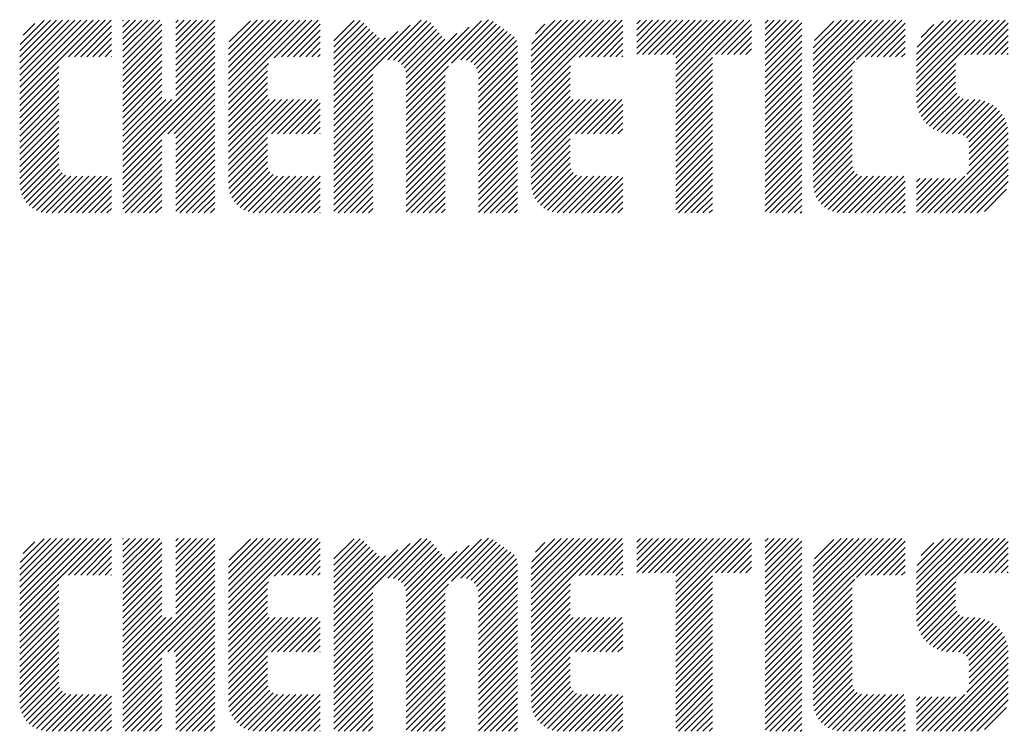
# Paper-space layout 'Layout1' of a CAD drawing. Extents: x -48985 to 14169573, y -18818 to 9731621.
# Drawn here: x 359.23 to 402.33, y -7.98 to 23.03 of the extents above; entities that cross this region are included whole.
import ezdxf

# ---------------------------------------------------------------- set-up
doc = ezdxf.new("R2010")
doc.units = 0
doc.header["$LTSCALE"] = 1000
doc.linetypes.add('CENTER', pattern=[0])
doc.linetypes.add('HIDDEN2', pattern=[0])
doc.layers.get('0').update_dxf_attribs({"linetype": 'CONTINUOUS'})
doc.layers.add('AS', color=4, linetype='CENTER')

# ---------------------------------------------------------------- blocks, each defined once
blk = doc.blocks.new('*X')
at = {"color": 0}
for p, q in [((359.235, 19.558), (362.695, 23.019)), ((359.235, 19.823), (362.43, 23.019)), ((359.235, 20.089), (362.165, 23.019)), ((359.235, 20.354), (361.899, 23.019)), ((359.235, 20.619), (361.634, 23.019)), ((359.235, 20.884), (361.369, 23.019)), ((359.235, 21.149), (361.104, 23.019)), ((359.235, 21.414), (360.839, 23.019)), ((359.235, 21.68), (360.574, 23.019)), ((359.249, 21.959), (360.294, 23.004)), ((359.382, 22.357), (359.896, 22.871)), ((361.353, 21.412), (362.96, 23.019)), ((361.625, 21.419), (363.225, 23.019)), ((363.735, 21.407), (365.347, 23.019)), ((363.735, 21.672), (365.081, 23.019)), ((363.735, 21.937), (364.816, 23.019)), ((363.735, 22.202), (364.551, 23.019)), ((363.735, 22.467), (364.286, 23.019)), ((363.735, 22.732), (364.021, 23.019)), ((363.735, 22.998), (363.756, 23.019)), ((366.035, 21.32), (367.733, 23.019)), ((366.035, 21.585), (367.468, 23.019)), ((366.035, 21.85), (367.203, 23.019)), ((366.035, 22.116), (366.938, 23.019)), ((366.035, 22.381), (366.672, 23.019)), ((366.035, 22.646), (366.407, 23.019)), ((366.035, 22.911), (366.142, 23.019)), ((368.335, 19.643), (371.711, 23.019)), ((368.335, 19.908), (371.445, 23.019)), ((368.335, 20.173), (371.18, 23.019)), ((368.335, 20.438), (370.915, 23.019)), ((368.335, 20.703), (370.65, 23.019)), ((368.335, 20.968), (370.385, 23.019)), ((368.335, 21.234), (370.12, 23.019)), ((368.335, 21.499), (369.854, 23.019)), ((368.335, 21.764), (369.589, 23.019)), ((368.37, 22.065), (369.288, 22.983)), ((370.333, 21.376), (371.976, 23.019)), ((370.641, 21.419), (372.241, 23.019)), ((370.906, 21.419), (372.335, 22.847)), ((372.935, 19.205), (376.742, 23.012)), ((372.935, 22.121), (373.811, 22.998)), ((372.935, 21.856), (374.074, 22.995)), ((372.935, 21.591), (374.234, 22.89)), ((375.284, 21.289), (376.987, 22.991)), ((375.535, 21.274), (377.154, 22.894)), ((376.085, 19.438), (379.68, 23.033)), ((376.085, 19.703), (379.363, 22.981)), ((378.057, 21.145), (379.871, 22.959)), ((378.468, 21.29), (380.023, 22.845)), ((381.535, 19.584), (384.969, 23.019)), ((381.535, 19.85), (384.704, 23.019)), ((381.535, 20.115), (384.438, 23.019)), ((381.535, 20.38), (384.173, 23.019)), ((381.535, 20.645), (383.908, 23.019)), ((381.535, 20.91), (383.643, 23.019)), ((381.535, 21.175), (383.378, 23.019)), ((381.535, 21.441), (383.113, 23.019)), ((381.535, 21.706), (382.847, 23.019)), ((381.555, 21.991), (382.562, 22.999)), ((383.621, 21.405), (385.234, 23.019)), ((383.899, 21.419), (385.499, 23.019)), ((386.135, 22.859), (386.295, 23.019)), ((386.135, 22.593), (386.56, 23.019)), ((386.135, 22.328), (386.825, 23.019)), ((386.135, 22.063), (387.09, 23.019)), ((386.135, 21.798), (387.355, 23.019)), ((386.135, 21.533), (387.62, 23.019)), ((386.386, 21.519), (387.886, 23.019)), ((386.651, 21.519), (388.151, 23.019)), ((386.916, 21.519), (388.416, 23.019)), ((387.181, 21.519), (388.681, 23.019)), ((387.446, 21.519), (388.946, 23.019)), ((387.711, 21.519), (389.211, 23.019)), ((387.835, 21.377), (389.477, 23.019)), ((387.835, 21.111), (389.742, 23.019)), ((387.835, 20.846), (390.007, 23.019)), ((387.835, 20.581), (390.272, 23.019)), ((387.835, 20.316), (390.537, 23.019)), ((387.835, 20.051), (390.802, 23.019)), ((389.568, 21.519), (391.068, 23.019)), ((391.735, 22.89), (391.863, 23.019)), ((391.735, 22.625), (392.128, 23.019)), ((391.735, 22.36), (392.393, 23.019)), ((391.735, 22.095), (392.659, 23.019)), ((391.735, 21.829), (392.924, 23.019)), ((391.735, 21.564), (393.189, 23.019)), ((391.735, 21.299), (393.335, 22.899)), ((393.835, 21.543), (395.31, 23.019)), ((393.835, 21.278), (395.575, 23.019)), ((393.835, 21.013), (395.841, 23.019)), ((393.835, 20.747), (396.106, 23.019)), ((393.835, 20.482), (396.371, 23.019)), ((393.835, 20.217), (396.636, 23.019)), ((393.835, 19.952), (396.901, 23.019)), ((393.835, 19.687), (397.166, 23.019)), ((393.835, 21.809), (395.044, 23.018)), ((393.887, 22.125), (394.728, 22.967)), ((395.721, 21.308), (397.432, 23.019)), ((396.097, 21.419), (397.697, 23.019)), ((396.362, 21.419), (397.835, 22.891)), ((398.335, 21.27), (400.083, 23.019)), ((398.335, 21.005), (400.348, 23.019)), ((398.335, 20.74), (400.614, 23.019)), ((398.335, 20.474), (400.879, 23.019)), ((398.335, 20.209), (401.144, 23.019)), ((398.335, 19.944), (401.409, 23.019)), ((398.335, 19.679), (401.674, 23.019)), ((398.335, 21.535), (399.818, 23.018)), ((398.368, 21.834), (399.519, 22.985)), ((400.428, 21.507), (401.939, 23.019)), ((400.705, 21.519), (402.205, 23.019)), ((400.97, 21.519), (402.335, 22.883)), ((361.89, 21.419), (363.235, 22.763)), ((362.156, 21.419), (363.235, 22.498)), ((363.735, 21.141), (365.435, 22.841)), ((363.735, 20.876), (365.435, 22.576)), ((366.035, 21.055), (367.735, 22.755)), ((366.035, 20.79), (367.735, 22.49)), ((371.171, 21.419), (372.335, 22.582)), ((372.935, 19.47), (376.257, 22.792)), ((372.935, 21.326), (374.369, 22.76)), ((372.935, 21.061), (374.504, 22.63)), ((372.935, 19.735), (375.722, 22.522)), ((372.935, 20.795), (374.639, 22.5)), ((375.727, 21.201), (377.278, 22.753)), ((375.878, 21.087), (377.401, 22.61)), ((375.993, 20.937), (377.523, 22.467)), ((376.085, 19.968), (378.827, 22.71)), ((376.085, 20.233), (378.292, 22.441)), ((378.711, 21.268), (380.179, 22.737)), ((378.897, 21.19), (380.336, 22.628)), ((379.044, 21.071), (380.492, 22.519)), ((381.717, 22.418), (382.135, 22.837)), ((384.164, 21.419), (385.535, 22.789)), ((384.429, 21.419), (385.535, 22.524)), ((389.833, 21.519), (391.135, 22.82)), ((390.098, 21.519), (391.135, 22.555)), ((391.735, 21.034), (393.335, 22.634)), ((396.627, 21.419), (397.835, 22.626)), ((398.533, 22.264), (399.09, 22.82)), ((401.235, 21.519), (402.335, 22.618)), ((362.421, 21.419), (363.235, 22.232)), ((363.735, 20.611), (365.435, 22.311)), ((363.735, 20.346), (365.435, 22.046)), ((366.035, 20.525), (367.735, 22.225)), ((371.436, 21.419), (372.335, 22.317)), ((371.702, 21.419), (372.335, 22.052)), ((372.935, 20.53), (374.774, 22.37)), ((372.935, 20), (375.188, 22.253)), ((372.935, 20.265), (374.909, 22.24)), ((376.067, 20.746), (377.645, 22.324)), ((376.085, 20.498), (377.767, 22.181)), ((379.154, 20.916), (380.648, 22.41)), ((379.223, 20.72), (380.797, 22.294)), ((379.235, 20.466), (380.9, 22.132)), ((384.695, 21.419), (385.535, 22.259)), ((384.96, 21.419), (385.535, 21.993)), ((390.363, 21.519), (391.135, 22.29)), ((390.628, 21.519), (391.135, 22.025)), ((391.735, 20.769), (393.335, 22.369)), ((391.735, 20.504), (393.335, 22.104)), ((396.892, 21.419), (397.835, 22.361)), ((397.157, 21.419), (397.835, 22.096)), ((401.5, 21.519), (402.335, 22.353)), ((401.765, 21.519), (402.335, 22.088)), ((362.686, 21.419), (363.235, 21.967)), ((362.951, 21.419), (363.235, 21.702)), ((363.735, 20.081), (365.435, 21.781)), ((366.035, 20.259), (367.735, 21.959)), ((366.035, 19.994), (367.735, 21.694)), ((371.967, 21.419), (372.335, 21.786)), ((379.235, 20.201), (380.935, 21.901)), ((379.235, 19.936), (380.935, 21.636)), ((385.225, 21.419), (385.535, 21.728)), ((390.893, 21.519), (391.135, 21.76)), ((391.735, 20.238), (393.335, 21.838)), ((391.735, 19.973), (393.335, 21.573)), ((397.423, 21.419), (397.835, 21.831)), ((397.688, 21.419), (397.835, 21.565)), ((402.03, 21.519), (402.335, 21.823)), ((402.296, 21.519), (402.335, 21.558)), ((363.216, 21.419), (363.235, 21.437)), ((363.735, 19.816), (365.435, 21.516)), ((363.735, 19.55), (365.435, 21.25)), ((363.735, 17.164), (367.735, 21.164)), ((366.035, 19.729), (367.735, 21.429)), ((368.335, 19.377), (370.077, 21.12)), ((372.232, 21.419), (372.335, 21.521)), ((379.235, 19.671), (380.935, 21.371)), ((385.49, 21.419), (385.535, 21.463)), ((387.835, 19.786), (389.435, 21.386)), ((387.835, 19.52), (389.435, 21.12)), ((391.735, 19.708), (393.335, 21.308)), ((393.835, 19.422), (395.646, 21.233)), ((398.342, 19.421), (400.046, 21.125)), ((359.235, 19.293), (360.941, 21)), ((359.235, 19.028), (360.935, 20.728)), ((363.735, 19.285), (365.435, 20.985)), ((363.735, 16.899), (367.735, 20.899)), ((363.735, 19.02), (365.435, 20.72)), ((368.335, 19.112), (370.035, 20.812)), ((376.085, 19.173), (377.93, 21.018)), ((379.235, 19.406), (380.935, 21.106)), ((379.235, 19.141), (380.935, 20.841)), ((381.535, 19.319), (383.248, 21.032)), ((381.535, 19.054), (383.235, 20.754)), ((387.835, 19.255), (389.435, 20.855)), ((391.735, 19.443), (393.335, 21.043)), ((391.735, 19.178), (393.335, 20.778)), ((393.835, 19.156), (395.535, 20.856)), ((398.381, 19.195), (400.035, 20.849)), ((359.235, 18.763), (360.935, 20.463)), ((363.735, 16.634), (367.735, 20.634)), ((363.735, 18.755), (365.435, 20.455)), ((363.735, 16.368), (367.735, 20.368)), ((368.335, 18.847), (370.035, 20.547)), ((368.335, 18.582), (370.035, 20.282)), ((372.935, 18.939), (374.636, 20.641)), ((372.935, 18.674), (374.635, 20.374)), ((376.085, 18.907), (377.785, 20.608)), ((376.085, 18.642), (377.785, 20.342)), ((379.235, 18.875), (380.935, 20.575)), ((379.235, 18.61), (380.935, 20.31)), ((381.535, 18.789), (383.235, 20.489)), ((387.835, 18.99), (389.435, 20.59)), ((387.835, 18.725), (389.435, 20.325)), ((391.735, 18.913), (393.335, 20.513)), ((393.835, 18.891), (395.535, 20.591)), ((393.835, 18.626), (395.535, 20.326)), ((398.447, 18.996), (400.035, 20.583)), ((398.534, 18.818), (400.035, 20.318)), ((359.235, 18.498), (360.935, 20.198)), ((359.235, 18.232), (360.935, 19.932)), ((363.735, 18.49), (365.435, 20.19)), ((363.735, 18.225), (365.435, 19.925)), ((365.696, 18.065), (367.735, 20.103)), ((365.961, 18.065), (367.735, 19.838)), ((368.335, 18.317), (370.035, 20.017)), ((372.935, 18.409), (374.635, 20.109)), ((372.935, 18.144), (374.635, 19.844)), ((376.085, 18.377), (377.785, 20.077)), ((379.235, 18.345), (380.935, 20.045)), ((381.535, 18.524), (383.235, 20.224)), ((381.535, 18.259), (383.235, 19.959)), ((387.835, 18.46), (389.435, 20.06)), ((391.735, 18.647), (393.335, 20.247)), ((391.735, 18.382), (393.335, 19.982)), ((393.835, 18.361), (395.535, 20.061)), ((398.64, 18.658), (400.035, 20.053)), ((398.762, 18.516), (400.088, 19.841)), ((359.235, 17.967), (360.935, 19.667)), ((359.235, 17.702), (360.935, 19.402)), ((363.735, 17.959), (365.435, 19.659)), ((363.735, 17.429), (365.87, 19.565)), ((363.735, 17.694), (365.605, 19.565)), ((366.035, 17.873), (367.735, 19.573)), ((368.335, 18.052), (370.035, 19.752)), ((368.335, 16.461), (371.439, 19.565)), ((368.335, 16.726), (371.174, 19.565)), ((368.335, 16.991), (370.908, 19.565)), ((368.335, 17.256), (370.643, 19.565)), ((368.335, 17.521), (370.378, 19.565)), ((368.335, 17.786), (370.113, 19.565)), ((370.204, 18.065), (371.704, 19.565)), ((370.469, 18.065), (371.969, 19.565)), ((370.734, 18.065), (372.234, 19.565)), ((370.999, 18.065), (372.335, 19.4)), ((372.935, 17.879), (374.635, 19.579)), ((376.085, 18.112), (377.785, 19.812)), ((376.085, 17.847), (377.785, 19.547)), ((379.235, 18.08), (380.935, 19.78)), ((379.235, 17.815), (380.935, 19.515)), ((381.535, 17.993), (383.235, 19.693)), ((381.535, 17.728), (383.371, 19.565)), ((381.535, 17.463), (383.636, 19.565)), ((381.535, 17.198), (383.902, 19.565)), ((381.535, 16.933), (384.167, 19.565)), ((381.535, 16.668), (384.432, 19.565)), ((381.535, 16.402), (384.697, 19.565)), ((383.462, 18.065), (384.962, 19.565)), ((383.727, 18.065), (385.227, 19.565)), ((383.993, 18.065), (385.493, 19.565)), ((387.835, 18.195), (389.435, 19.795)), ((387.835, 17.929), (389.435, 19.529)), ((391.735, 18.117), (393.335, 19.717)), ((391.735, 17.852), (393.335, 19.452)), ((393.835, 18.096), (395.535, 19.796)), ((393.835, 17.831), (395.535, 19.531)), ((398.902, 18.39), (400.203, 19.691)), ((399.058, 18.281), (400.37, 19.593)), ((399.233, 18.191), (400.607, 19.565)), ((399.428, 18.121), (400.872, 19.564)), ((399.649, 18.076), (401.112, 19.539)), ((399.902, 18.065), (401.321, 19.484)), ((400.167, 18.064), (401.508, 19.405)), ((359.235, 17.437), (360.935, 19.137)), ((366.035, 17.608), (367.735, 19.308)), ((366.035, 17.343), (367.735, 19.043)), ((371.265, 18.065), (372.335, 19.135)), ((372.935, 17.614), (374.635, 19.314)), ((372.935, 17.348), (374.635, 19.048)), ((376.085, 17.582), (377.785, 19.282)), ((376.085, 17.316), (377.785, 19.016)), ((379.235, 17.55), (380.935, 19.25)), ((379.235, 17.284), (380.935, 18.984)), ((384.258, 18.065), (385.535, 19.342)), ((384.523, 18.065), (385.535, 19.077)), ((387.835, 17.664), (389.435, 19.264)), ((387.835, 17.399), (389.435, 18.999)), ((391.735, 17.587), (393.335, 19.187)), ((393.835, 17.565), (395.535, 19.265)), ((393.835, 17.3), (395.535, 19)), ((400.373, 18.005), (401.675, 19.307)), ((400.518, 17.885), (401.825, 19.192)), ((400.612, 17.714), (401.958, 19.059)), ((359.235, 17.172), (360.935, 18.872)), ((359.235, 16.907), (360.935, 18.607)), ((366.035, 17.077), (367.735, 18.777)), ((371.53, 18.065), (372.335, 18.87)), ((371.795, 18.065), (372.335, 18.605)), ((372.935, 17.083), (374.635, 18.783)), ((376.085, 17.051), (377.785, 18.751)), ((379.235, 17.019), (380.935, 18.719)), ((384.788, 18.065), (385.535, 18.811)), ((385.053, 18.065), (385.535, 18.546)), ((387.835, 17.134), (389.435, 18.734)), ((391.735, 17.322), (393.335, 18.922)), ((391.735, 17.056), (393.335, 18.656)), ((393.835, 17.035), (395.535, 18.735)), ((400.635, 17.471), (402.074, 18.91)), ((400.635, 17.206), (402.172, 18.744)), ((400.635, 16.941), (402.251, 18.558)), ((359.235, 16.641), (360.935, 18.341)), ((366.035, 16.812), (367.735, 18.512)), ((366.035, 16.547), (367.735, 18.247)), ((372.06, 18.065), (372.335, 18.339)), ((372.935, 16.818), (374.635, 18.518)), ((372.935, 16.553), (374.635, 18.253)), ((376.085, 16.786), (377.785, 18.486)), ((376.085, 16.521), (377.785, 18.221)), ((379.235, 16.754), (380.935, 18.454)), ((379.235, 16.489), (380.935, 18.189)), ((385.318, 18.065), (385.535, 18.281)), ((387.835, 16.869), (389.435, 18.469)), ((387.835, 16.604), (389.435, 18.204)), ((391.735, 16.791), (393.335, 18.391)), ((391.735, 16.526), (393.335, 18.126)), ((393.835, 16.77), (395.535, 18.47)), ((393.835, 16.505), (395.535, 18.205)), ((400.533, 16.309), (402.334, 18.11)), ((400.635, 16.676), (402.308, 18.349)), ((359.235, 16.376), (360.935, 18.076)), ((359.235, 16.111), (360.935, 17.811)), ((363.735, 16.103), (365.435, 17.803)), ((366.035, 16.282), (367.735, 17.982)), ((366.035, 16.017), (367.735, 17.717)), ((368.335, 16.195), (370.035, 17.895)), ((372.325, 18.065), (372.335, 18.074)), ((372.935, 16.288), (374.635, 17.988)), ((372.935, 16.023), (374.635, 17.723)), ((376.085, 16.256), (377.785, 17.956)), ((376.085, 15.991), (377.785, 17.691)), ((379.235, 16.224), (380.935, 17.924)), ((381.535, 16.137), (383.235, 17.837)), ((387.835, 16.338), (389.435, 17.938)), ((387.835, 16.073), (389.435, 17.673)), ((391.735, 16.261), (393.335, 17.861)), ((393.835, 16.24), (395.535, 17.94)), ((393.835, 15.974), (395.535, 17.674)), ((399.1, 14.611), (402.335, 17.845)), ((359.235, 15.846), (360.935, 17.546)), ((359.261, 15.607), (360.935, 17.281)), ((363.735, 15.838), (365.435, 17.538)), ((363.735, 15.573), (365.435, 17.273)), ((366.035, 15.752), (367.735, 17.452)), ((368.335, 15.93), (370.035, 17.63)), ((368.348, 15.679), (370.035, 17.365)), ((372.935, 15.757), (374.635, 17.457)), ((376.085, 15.725), (377.785, 17.425)), ((379.235, 15.959), (380.935, 17.659)), ((379.235, 15.693), (380.935, 17.393)), ((381.535, 15.872), (383.235, 17.572)), ((381.556, 15.629), (383.235, 17.307)), ((387.835, 15.808), (389.435, 17.408)), ((391.735, 15.996), (393.335, 17.596)), ((391.735, 15.731), (393.335, 17.331)), ((393.843, 15.718), (395.535, 17.409)), ((399.366, 14.611), (402.335, 17.58)), ((399.631, 14.611), (402.335, 17.315)), ((359.322, 15.403), (360.935, 17.016)), ((363.735, 15.308), (365.435, 17.008)), ((366.035, 15.486), (367.735, 17.186)), ((366.035, 15.221), (367.735, 16.921)), ((368.399, 15.465), (370.035, 17.1)), ((368.479, 15.279), (370.035, 16.835)), ((372.935, 15.492), (374.635, 17.192)), ((372.935, 15.227), (374.635, 16.927)), ((376.085, 15.46), (377.785, 17.16)), ((376.085, 15.195), (377.785, 16.895)), ((379.235, 15.428), (380.935, 17.128)), ((379.235, 15.163), (380.935, 16.863)), ((381.614, 15.422), (383.235, 17.042)), ((387.835, 15.543), (389.435, 17.143)), ((387.835, 15.278), (389.435, 16.878)), ((391.735, 15.465), (393.335, 17.065)), ((393.889, 15.498), (395.535, 17.144)), ((393.964, 15.308), (395.535, 16.879)), ((399.896, 14.611), (402.335, 17.05)), ((359.409, 15.225), (360.935, 16.75)), ((359.518, 15.069), (360.972, 16.522)), ((363.735, 15.043), (365.435, 16.743)), ((363.735, 14.777), (365.435, 16.477)), ((366.035, 14.956), (367.735, 16.656)), ((366.035, 14.691), (367.735, 16.391)), ((368.581, 15.116), (370.051, 16.586)), ((368.704, 14.974), (370.138, 16.407)), ((372.935, 14.962), (374.635, 16.662)), ((372.935, 14.697), (374.635, 16.397)), ((376.085, 14.93), (377.785, 16.63)), ((379.235, 14.898), (380.935, 16.598)), ((381.699, 15.241), (383.235, 16.777)), ((381.806, 15.083), (383.264, 16.541)), ((387.835, 15.013), (389.435, 16.613)), ((391.735, 15.2), (393.335, 16.8)), ((391.735, 14.935), (393.335, 16.535)), ((394.062, 15.142), (395.543, 16.622)), ((394.182, 14.996), (395.619, 16.433)), ((400.161, 14.611), (402.335, 16.785)), ((400.426, 14.611), (402.335, 16.52)), ((359.647, 14.933), (361.077, 16.362)), ((359.797, 14.817), (361.233, 16.253)), ((359.968, 14.723), (361.456, 16.211)), ((360.163, 14.653), (361.721, 16.211)), ((360.39, 14.615), (361.986, 16.211)), ((360.651, 14.611), (362.251, 16.211)), ((360.917, 14.611), (362.517, 16.211)), ((361.182, 14.611), (362.782, 16.211)), ((361.447, 14.611), (363.047, 16.211)), ((361.712, 14.611), (363.235, 16.134)), ((363.833, 14.611), (365.435, 16.212)), ((364.099, 14.611), (365.435, 15.947)), ((366.22, 14.611), (367.735, 16.126)), ((368.847, 14.852), (370.278, 16.282)), ((369.011, 14.751), (370.475, 16.215)), ((369.198, 14.672), (370.737, 16.211)), ((369.414, 14.623), (371.002, 16.211)), ((369.667, 14.611), (371.267, 16.211)), ((369.932, 14.611), (371.532, 16.211)), ((370.197, 14.611), (371.797, 16.211)), ((370.463, 14.611), (372.063, 16.211)), ((370.728, 14.611), (372.328, 16.211)), ((370.993, 14.611), (372.335, 15.953)), ((373.114, 14.611), (374.635, 16.132)), ((376.085, 14.665), (377.785, 16.365)), ((376.296, 14.611), (377.785, 16.1)), ((379.235, 14.633), (380.935, 16.333)), ((379.478, 14.611), (380.935, 16.068)), ((381.934, 14.945), (383.364, 16.376)), ((382.081, 14.828), (383.515, 16.262)), ((382.25, 14.731), (383.73, 16.211)), ((382.443, 14.659), (383.995, 16.211)), ((382.666, 14.617), (384.26, 16.211)), ((382.925, 14.611), (384.525, 16.211)), ((383.191, 14.611), (384.791, 16.211)), ((383.456, 14.611), (385.056, 16.211)), ((383.721, 14.611), (385.321, 16.211)), ((383.986, 14.611), (385.535, 16.16)), ((387.835, 14.747), (389.435, 16.347)), ((387.963, 14.611), (389.435, 16.082)), ((391.735, 14.67), (393.335, 16.27)), ((391.941, 14.611), (393.335, 16.005)), ((394.322, 14.871), (395.751, 16.3)), ((394.482, 14.766), (395.937, 16.221)), ((394.665, 14.684), (396.193, 16.211)), ((394.875, 14.629), (396.458, 16.211)), ((395.123, 14.611), (396.723, 16.211)), ((395.388, 14.611), (396.988, 16.211)), ((395.653, 14.611), (397.253, 16.211)), ((395.918, 14.611), (397.518, 16.211)), ((396.184, 14.611), (397.784, 16.211)), ((396.449, 14.611), (397.835, 15.997)), ((398.335, 15.967), (398.479, 16.111)), ((398.335, 15.702), (398.744, 16.111)), ((398.335, 15.436), (399.009, 16.111)), ((398.335, 15.171), (399.275, 16.111)), ((398.335, 14.906), (399.54, 16.111)), ((398.335, 14.641), (399.805, 16.111)), ((398.57, 14.611), (400.07, 16.111)), ((398.835, 14.611), (400.437, 16.213)), ((400.691, 14.611), (402.335, 16.254)), ((400.962, 14.617), (402.329, 15.984)), ((361.977, 14.611), (363.235, 15.868)), ((362.242, 14.611), (363.235, 15.603)), ((364.364, 14.611), (365.435, 15.682)), ((366.485, 14.611), (367.735, 15.861)), ((366.75, 14.611), (367.735, 15.595)), ((371.258, 14.611), (372.335, 15.688)), ((373.379, 14.611), (374.635, 15.866)), ((373.645, 14.611), (374.635, 15.601)), ((376.561, 14.611), (377.785, 15.834)), ((376.827, 14.611), (377.785, 15.569)), ((379.743, 14.611), (380.935, 15.802)), ((380.009, 14.611), (380.935, 15.537)), ((384.251, 14.611), (385.535, 15.895)), ((384.516, 14.611), (385.535, 15.629)), ((388.229, 14.611), (389.435, 15.817)), ((388.494, 14.611), (389.435, 15.552)), ((392.206, 14.611), (393.335, 15.74)), ((396.714, 14.611), (397.835, 15.732)), ((401.294, 14.683), (402.263, 15.652)), ((362.508, 14.611), (363.235, 15.338)), ((364.629, 14.611), (365.435, 15.417)), ((364.894, 14.611), (365.435, 15.152)), ((367.015, 14.611), (367.735, 15.33)), ((371.523, 14.611), (372.335, 15.423)), ((371.788, 14.611), (372.335, 15.157)), ((373.91, 14.611), (374.635, 15.336)), ((377.092, 14.611), (377.785, 15.304)), ((380.274, 14.611), (380.935, 15.272)), ((384.782, 14.611), (385.535, 15.364)), ((385.047, 14.611), (385.535, 15.099)), ((388.759, 14.611), (389.435, 15.287)), ((392.471, 14.611), (393.335, 15.474)), ((392.736, 14.611), (393.335, 15.209)), ((396.979, 14.611), (397.835, 15.467)), ((397.244, 14.611), (397.835, 15.202)), ((362.773, 14.611), (363.235, 15.073)), ((363.038, 14.611), (363.235, 14.808)), ((365.159, 14.611), (365.435, 14.886)), ((367.281, 14.611), (367.735, 15.065)), ((367.546, 14.611), (367.735, 14.8)), ((372.054, 14.611), (372.335, 14.892)), ((374.175, 14.611), (374.635, 15.071)), ((374.44, 14.611), (374.635, 14.806)), ((377.357, 14.611), (377.785, 15.039)), ((377.622, 14.611), (377.785, 14.774)), ((380.539, 14.611), (380.935, 15.007)), ((380.804, 14.611), (380.935, 14.742)), ((385.312, 14.611), (385.535, 14.834)), ((389.024, 14.611), (389.435, 15.022)), ((389.289, 14.611), (389.435, 14.756)), ((393.002, 14.611), (393.335, 14.944)), ((393.267, 14.611), (393.335, 14.679)), ((397.509, 14.611), (397.835, 14.936)), ((397.775, 14.611), (397.835, 14.671)), ((365.424, 14.611), (365.435, 14.621)), ((372.319, 14.611), (372.335, 14.627))]:
    blk.add_line(p, q, dxfattribs=at)

psp = doc.layouts.get("Layout1")

# ---------------------------------------------------------------- block references
at = {"color": 0}
for p in [(0, 0), (0, 0), (0, 0), (0, 0), (0, -22.589)]:
    psp.add_blockref('*X', p, dxfattribs=at)
at = {"layer": 'AS', "color": 0, "linetype": 'HIDDEN2'}
psp.add_blockref('*X', (0, 0), dxfattribs=at)

doc.saveas('drawing.dxf')
